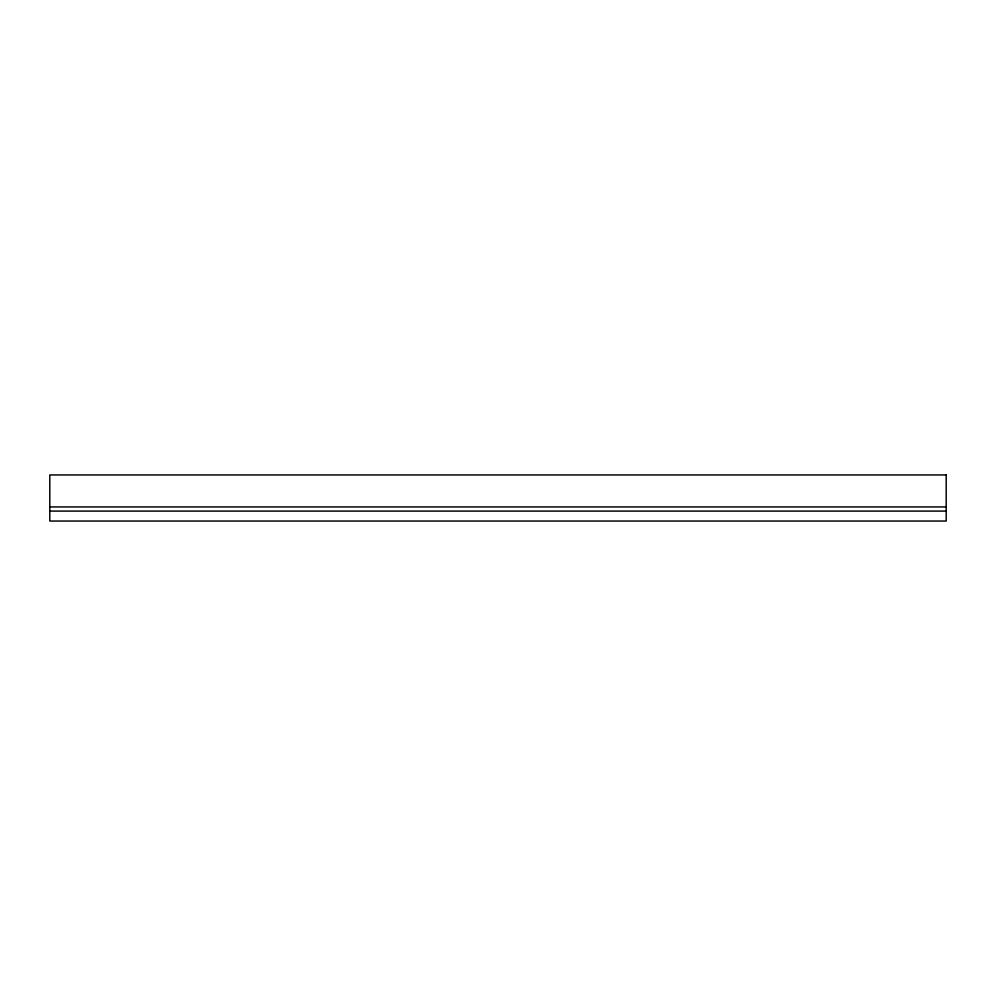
<?xml version="1.0" encoding="UTF-8"?>
<svg xmlns="http://www.w3.org/2000/svg" width="996" height="996" viewBox="0 0 996 996"><rect width="100%" height="100%" fill="white"/><g stroke="black" fill="none" stroke-linecap="round" stroke-linejoin="round"><path stroke-width="1.49" d="M49.8 506.939L946.2 506.939M49.8 511.097L946.2 511.097M946.2 474.955L49.8 474.955L49.8 521.045L946.2 521.045L946.2 474.955"/></g></svg>
